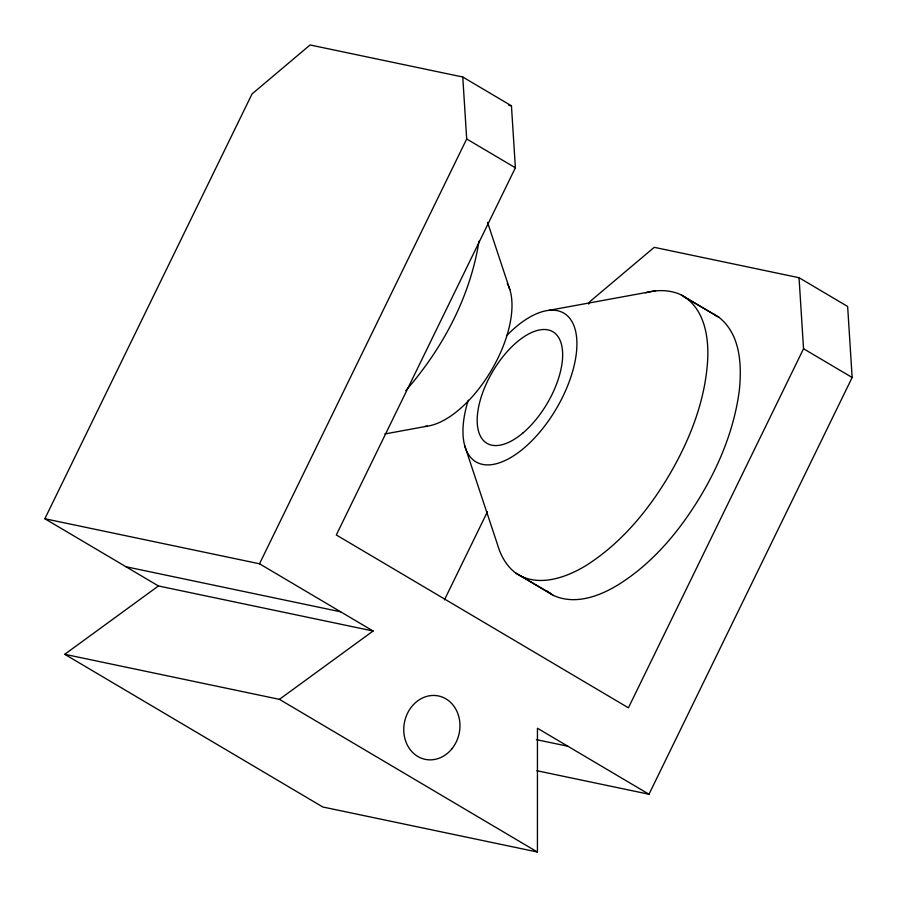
<?xml version="1.0" encoding="UTF-8"?>
<svg xmlns="http://www.w3.org/2000/svg" width="897" height="897" viewBox="0 0 897 897"><rect width="100%" height="100%" fill="white"/><g stroke="black" fill="none" stroke-linecap="round" stroke-linejoin="round"><path stroke-width="1.35" d="M64.752 654.305L279.416 699.346L373.107 631.006L158.444 585.965L64.752 654.305L322.785 806.986L537.438 852.027L537.449 728.252L648.991 794.249L852.15 377.502L847.643 306.482L799.036 277.711L654.227 247.325L589.923 301.583L588.69 304.094M478.987 241.147C470.252 296.784 442.647 348.552 405.769 390.655M158.444 585.965L44.85 518.746L252.046 93.938L310.082 44.973L462.762 77.007L511.447 105.824L515.383 167.784L336.308 534.971L628.416 707.811L803.544 348.742L799.036 277.711M44.85 518.746L259.513 563.787L466.698 138.979L462.762 77.007M444.452 599.846L487.419 511.75M645.548 292.792C657.254 289.529 670.149 289.697 681.249 294.911L719.035 317.359C740.574 334.48 741.931 365.191 739.296 390.52C734.419 427.88 720.067 463.558 700.815 495.772C680.778 529.163 655.303 560.345 622.585 581.962C602.806 595.103 576.502 605.957 553.348 595.406L515.562 572.959C506.413 565.996 500.717 555.591 497.543 544.681L464.713 445.742M548.975 310.34L655.539 290.796M384.869 433.969L427.297 426.165M508.722 105.252L511.447 105.824M125.995 566.758L340.647 611.81M536.395 739.644L567.846 746.237M536.877 770.725L648.991 794.249M681.249 294.911C705.995 308.568 709.695 340.838 707.172 366.346C703.584 405.545 688.268 442.916 668.355 476.565C647.499 511.458 620.522 543.728 585.92 565.626C565.446 578.049 537.247 587.827 515.562 572.959M683.828 296.672L719.035 317.359M553.348 595.406L546.497 590.719M466.698 138.979L515.383 167.784M803.544 348.742L852.15 377.502M518.309 574.439L550.769 593.635M259.513 563.787L373.107 631.006M279.416 699.346L537.438 852.027M713.698 314.118L716.277 315.879M487.553 222.366L509.821 289.563M507.31 283.631A86.381 42.103 -59.4 0 1 492.139 369.037A86.381 42.103 -59.4 0 1 424.73 426.434M506.704 335.624A86.381 42.103 -59.4 0 1 576.917 343.125A86.381 42.103 -59.4 0 1 507.87 459.163A86.381 42.103 -59.4 0 1 468.29 400.197M522.816 433.072A64.786 31.574 -59.4 0 0 555.411 333.617A64.786 31.574 -59.4 0 0 481.543 395.936A64.786 31.574 -59.4 0 0 522.816 433.072M451.729 749.029A32.393 27.908 -78.1 0 0 439.126 696.094A32.393 27.908 -78.1 0 0 404.704 737.85A32.393 27.908 -78.1 0 0 451.729 749.029"/></g></svg>
